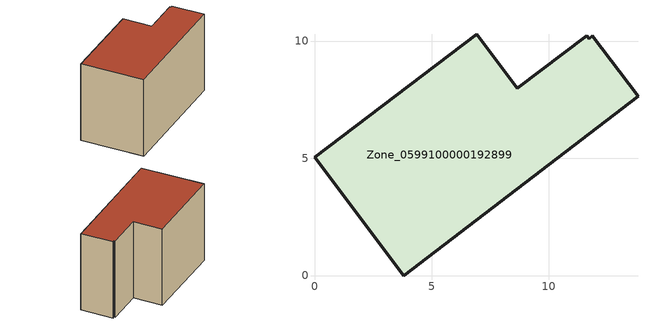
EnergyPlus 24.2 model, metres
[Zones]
Zone_0599100000192899
 floor ground (C_G): 8.65,7.98 11.62,10.23 11.72,10.09 11.86,10.22 13.8,7.65 3.81,0 0,5.04 6.93,10.28 z0
 wall outside (C_F): 0,5.04 3.81,0 13.8,7.65 11.86,10.22 11.72,10.09 11.62,10.23 8.65,7.98 6.93,10.28 0,5.04 z0:8.04
 roof outside (C_R): 11.62,10.23 8.65,7.98 6.93,10.28 0,5.04 3.81,0 13.8,7.65 11.86,10.22 11.72,10.09 z8.04
[BUILDING]
Pand.0599100000192899: North Axis=0; Terrain=City; Loads Convergence Tolerance Value=0.04; Temperature Convergence Tolerance Value=0.4; Solar Distribution=FullExterior; Maximum Number of Warmup Days=25; Minimum Number of Warmup Days=1
[Site:Location]
Rotterdam.The.Hague.AP_ZH_NLD Design_Conditions: Latitude=51.96; Longitude=4.45; Time Zone=1; Elevation=-4.5
[SITE:GROUNDTEMPERATURE:BUILDINGSURFACE]
18, 18, 18, 18, 18, 18, 18, 18, 18, 18, 18, 18
[MATERIAL] Thermal Absorptance=0.9; Solar Absorptance=0.7; Visible Absorptance=0.7
Name | Roughness | Thickness | Conductivity | Density | Specific Heat
G.TC.1975-1991 | MediumSmooth | 0.15 | 0.288461 | 540 | 1210
F.TC.1975-1991 | Rough | 0.3 | 0.230769 | 1920 | 840
R.TC.1975-1991 | MediumRough | 0.2 | 0.153846 | 1500 | 1000
[CONSTRUCTION]
C_G: G.TC.1975-1991
C_F: F.TC.1975-1991
C_R: R.TC.1975-1991
[ZONE]
Zone_0599100000192899: Type=1; Multiplier=1; Ceiling Height=Autocalculate; Volume=Autocalculate; Floor Area=autocalculate; Part of Total Floor Area=Yes
[ZONEINFILTRATION:DESIGNFLOWRATE]
Infil_Zone_0599100000192899: Zone or ZoneList or Space or SpaceList=Zone_0599100000192899; Schedule=AlwaysOn; Design Flow Rate Calculation Method=Flow/Area; Flow Rate per Floor Area=0.003; Constant Term Coefficient=1; Temperature Term Coefficient=0; Velocity Term Coefficient=0; Velocity Squared Term Coefficient=0
[HVACTEMPLATE:ZONE:IDEALLOADSAIRSYSTEM]
Zone_0599100000192899: Maximum Heating Supply Air Temperature=50; Minimum Cooling Supply Air Temperature=13; Maximum Heating Supply Air Humidity Ratio=0.0156; Minimum Cooling Supply Air Humidity Ratio=0.0077; Heating Limit=NoLimit; Cooling Limit=NoLimit; Dehumidification Control Type=ConstantSensibleHeatRatio; Cooling Sensible Heat Ratio=0.7; Dehumidification Setpoint=60; Humidification Control Type=None; Humidification Setpoint=30; Outdoor Air Method=None; Outdoor Air Flow Rate per Person=0.00944; Outdoor Air Flow Rate per Zone Floor Area=0; Outdoor Air Flow Rate per Zone=0; Demand Controlled Ventilation Type=None; Outdoor Air Economizer Type=NoEconomizer; Heat Recovery Type=None; Sensible Heat Recovery Effectiveness=0.7; Latent Heat Recovery Effectiveness=0.65
[ZONECONTROL:THERMOSTAT]
ThermostatControl_Zone_0599100000192899: Zone or ZoneList=Zone_0599100000192899; Control Type Schedule=DualSetpointControlType; Control 1=Thermostat_Zone_0599100000192899; Temperature Difference Between Cutout And Setpoint=0
[THERMOSTATSETPOINT:DUALSETPOINT]
Thermostat_Zone_0599100000192899: Heating Setpoint Temperature Schedule=HeatingSetpoint_Zone_0599100000192899; Cooling Setpoint Temperature Schedule=CoolingSetpoint_Zone_0599100000192899
[SCHEDULE:COMPACT]
HeatingSetpoint_Zone_0599100000192899: Through: 12/31, For: AllDays, Until: 24:00, 21
CoolingSetpoint_Zone_0599100000192899: Through: 12/31, For: AllDays, Until: 24:00, 24
DualSetpointControlType: Through: 12/31, For: AllDays, Until: 24:00, 4
AlwaysOn: Through: 12/31, For: AllDays, Until: 24:00, 1
